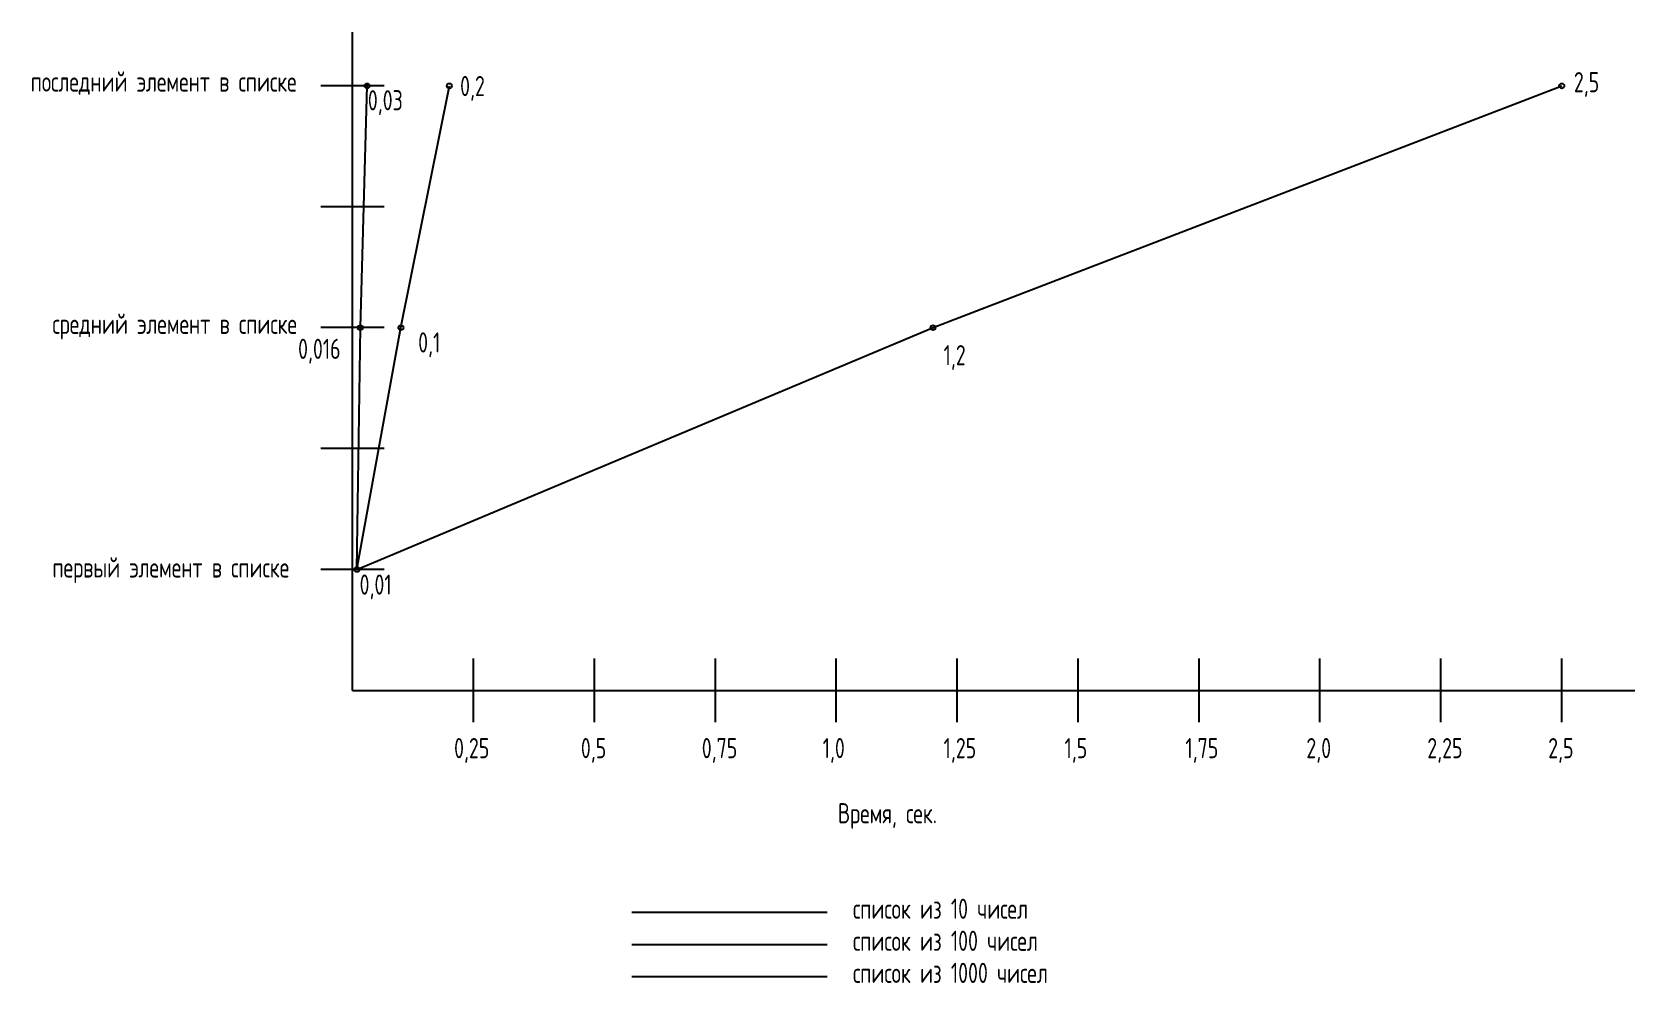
# Model space of a CAD drawing. Header units: millimetres. Extents: x 214094 to 253862, y -31032 to -7436.
import ezdxf

# ---------------------------------------------------------------- set-up
doc = ezdxf.new("R2010")
doc.units = ezdxf.units.MM
doc.layers.add('ЭС_Узлы', color=250, linetype='Continuous', lineweight=25)
doc.layers.add('ЭС_Электрика', color=5, linetype='Continuous', lineweight=25)
doc.styles.add('geniso', font='geniso.shx', dxfattribs={"width": 0.8})

msp = doc.modelspace()

# ---------------------------------------------------------------- linework, layer by layer
at = {"layer": 'ЭС_Электрика', "color": 3}
for points in [[(222047, -23771), (222047, -7436)], [(222833, -8771), (221261, -8771)], [(222833, -11771), (221261, -11771)], [(222833, -14771), (221261, -14771)], [(222833, -17771), (221261, -17771)], [(222833, -20771), (221261, -20771)], [(225047, -24558), (225047, -22985)], [(228047, -24558), (228047, -22985)], [(231047, -24558), (231047, -22985)], [(234047, -24558), (234047, -22985)], [(237047, -24558), (237047, -22985)], [(240047, -24558), (240047, -22985)], [(243047, -24558), (243047, -22985)], [(246047, -24558), (246047, -22985)], [(249047, -24558), (249047, -22985)], [(252047, -24558), (252047, -22985)], [(222047, -23771), (253862, -23771)]]:
    msp.add_lwpolyline(points, dxfattribs=at)
at = {"layer": 'ЭС_Электрика', "color": 1}
for points in [[(222155, -20771), (222239, -14771), (222407, -8771)], [(228975, -29279), (233819, -29279)]]:
    msp.add_lwpolyline(points, dxfattribs=at)
at = {"layer": 'ЭС_Электрика', "color": 5}
for points in [[(222155, -20771), (223247, -14771), (224447, -8771)], [(228975, -30075), (233819, -30075)]]:
    msp.add_lwpolyline(points, dxfattribs=at)
at = {"layer": 'ЭС_Электрика', "color": 6}
for points in [[(222155, -20771), (236447, -14771), (252047, -8771)], [(228975, -30871), (233819, -30871)]]:
    msp.add_lwpolyline(points, dxfattribs=at)
at = {"layer": 'ЭС_Электрика', "color": 1}
for centre in [(222407, -8771), (222239, -14771), (222155, -20771)]:
    msp.add_circle(centre, 62.3, dxfattribs=at)
at = {"layer": 'ЭС_Электрика', "color": 5}
for centre in [(224447, -8771), (223247, -14771)]:
    msp.add_circle(centre, 62.3, dxfattribs=at)
at = {"layer": 'ЭС_Электрика', "color": 6}
for centre in [(252047, -8771), (236447, -14771)]:
    msp.add_circle(centre, 62.3, dxfattribs=at)

# ---------------------------------------------------------------- texts
at = {"layer": 'ЭС_Узлы', "color": 0, "style": 'geniso', "width": 0.8}
for s, p in [('последний элемент в списке', (214059, -8914)), ('0,2', (224714, -9025)), ('2,5', (252347, -8929)), ('0,03', (222425, -9378)), ('средний элемент в списке', (214599, -14926)), ('0,016', (220694, -15546)), ('0,1', (223673, -15388)), ('1,2', (236710, -15704)), ('первый элемент в списке', (214599, -20971)), ('0,01', (222220, -21396)), ('0,25', (224564, -25455)), ('0,5', (227710, -25455)), ('0,75', (230710, -25455)), ('1,0', (233710, -25455)), ('1,25', (236710, -25455)), ('1,5', (239710, -25455)), ('1,75', (242710, -25455)), ('2,0', (245710, -25455)), ('2,25', (248710, -25455)), ('2,5', (251710, -25455)), ('Время, сек. ', (234088, -27071)), ('список из 10 чисел', (234461, -29440)), ('список из 100 чисел', (234461, -30236)), ('список из 1000 чисел', (234461, -31032))]:
    msp.add_text(s, height=500, dxfattribs=at).set_placement(p)

doc.saveas('drawing.dxf')
